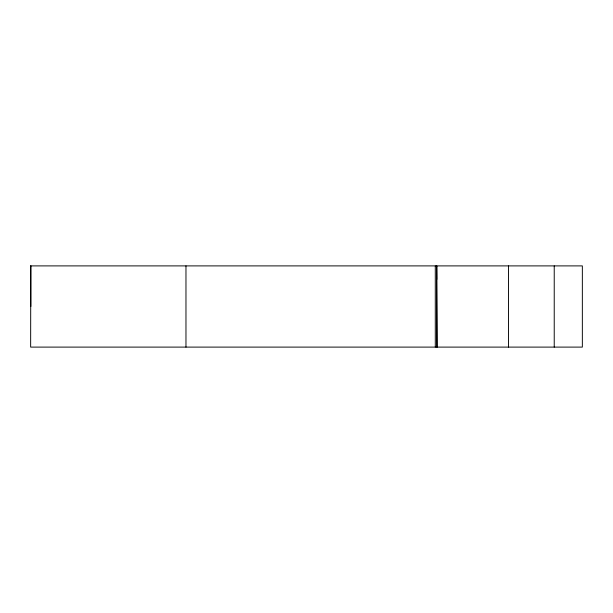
<?xml version="1.0" encoding="UTF-8"?>
<svg xmlns="http://www.w3.org/2000/svg" width="613" height="613" viewBox="0 0 613 613"><rect width="100%" height="100%" fill="white"/><g stroke="black" fill="none" stroke-linecap="round" stroke-linejoin="round"><path stroke-width="0.92" d="M437.314 347.104L436.671 265.896L436.671 347.104M436.724 265.896L436.778 279.428M30.819 265.896L30.849 306.5M554.229 265.896L554.229 347.104M508.529 265.896L508.529 347.104M435.284 265.896L435.284 347.104M185.969 265.896L185.969 347.104M30.757 265.896L30.65 347.104L582.35 347.104L582.35 265.896L30.757 265.896"/></g></svg>
